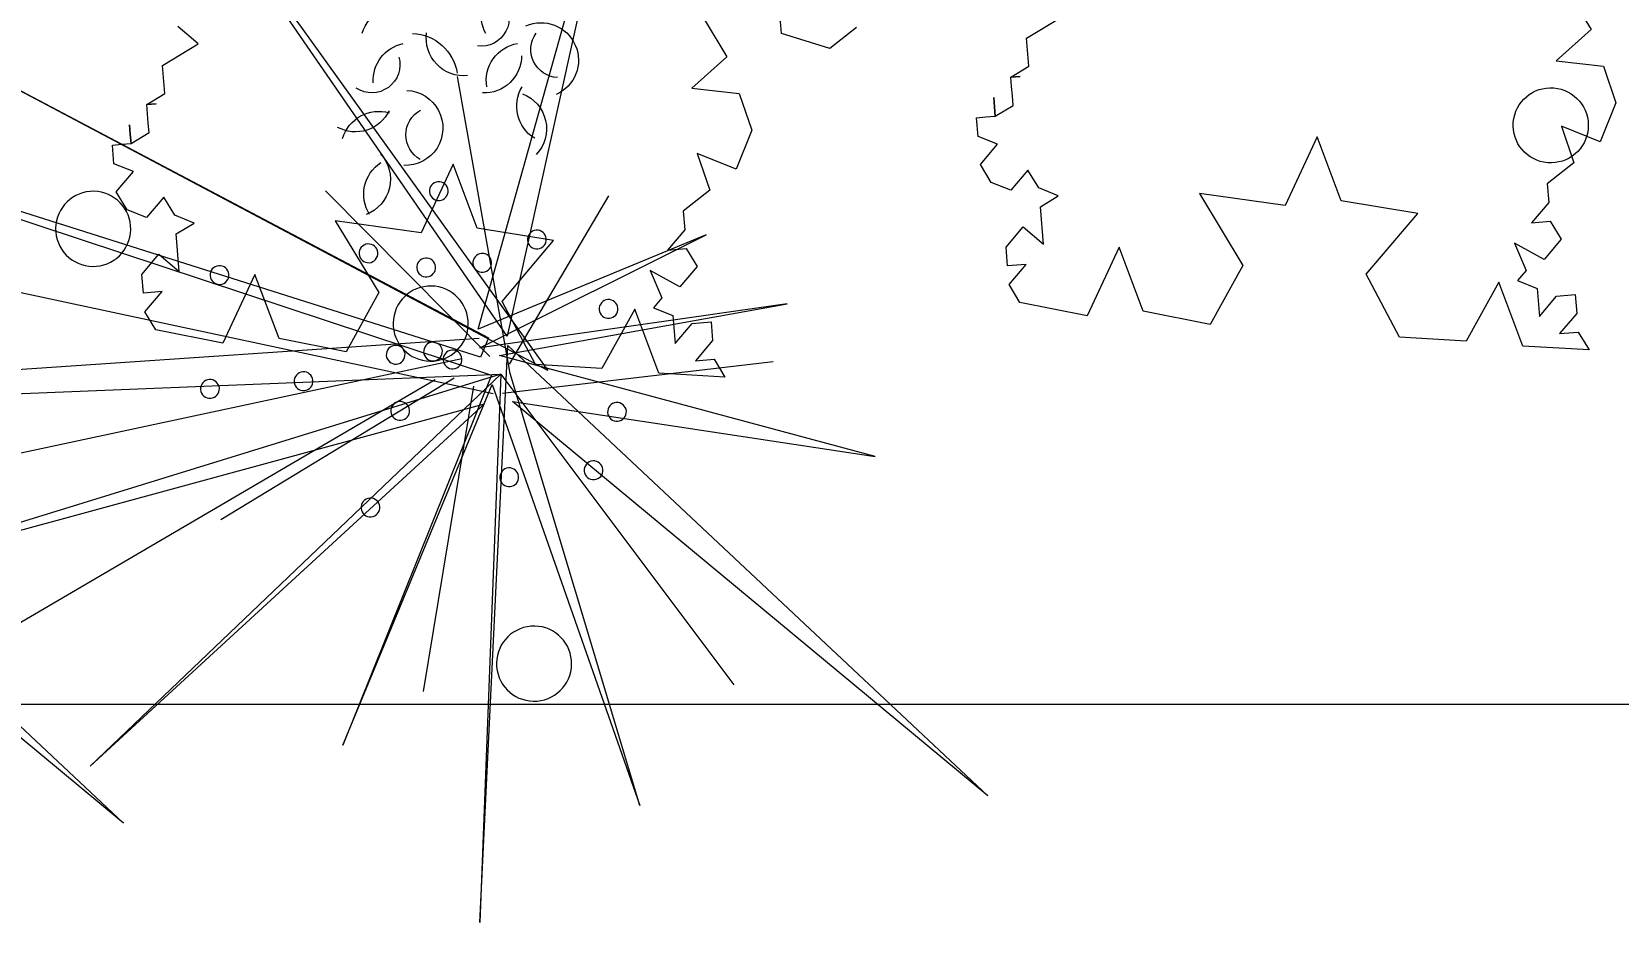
# Model space of a CAD drawing. Header units: metres. Extents: x 0 to 4415, y 1197 to 2590.
# Drawn here: x 1905.5783 to 1905.9166, y 1312.9864 to 1313.1774 of the extents above; entities that cross this region are included whole.
import ezdxf

# ---------------------------------------------------------------- set-up
doc = ezdxf.new("R2010")
doc.units = ezdxf.units.M
doc.linetypes.add('CONTINU', pattern=[0])
doc.layers.get('DEFPOINTS').update_dxf_attribs({"lineweight": 5})
for name, color, linetype, lineweight in [('00-cote', 7, 'CONTINU', 20), ('00-MUR', 7, 'Continuous', 30), ('vue', 7, 'Continuous', 5)]:
    doc.layers.add(name, color=color, linetype=linetype, lineweight=lineweight)
doc.layers.add('veg', color=7, linetype='Continuous', lineweight=9, true_color=0x61c200)
doc.styles.add('WALIDcotat', font='times.ttf')
doc.dimstyles.new('walid 100', dxfattribs={"dimscale": 0, "dimtxt": 0.25, "dimasz": 0.1, "dimexe": 1.25, "dimexo": 0.625, "dimgap": 0.02, "dimtad": 1, "dimdec": 0, "dimlfac": 100, "dimrnd": 5, "dimtxsty": 'WALIDcotat', "dimblk": 'COTE', "dimcen": 2.5, "dimse1": 1, "dimse2": 1, "dimclrd": 256, "dimclrt": 256, "dimadec": 0, "dimazin": 0, "dimtfac": 1, "dimtdec": 0, "dimtix": 1, "dimtmove": 2, "dimatfit": 3, "dimldrblk": 'COTE', "dimfxl": 1.25, "dimarcsym": 0})

# ---------------------------------------------------------------- blocks, each defined once
blk = doc.blocks.new('Plantes')
for p, q in [((-0.5796, 1.7132), (-0.238, 1.2957)), ((-0.189, 1.2913), (-0.5796, 1.7132)), ((-0.2838, 1.6127), (-0.1979, 1.2839)), ((-0.238, 1.2957), (-0.2838, 1.6127)), ((-0.1979, 1.2839), (-0.1508, 1.535)), ((-0.1508, 1.535), (-0.1912, 1.2668)), ((-0.2306, 1.2868), (-0.2012, 1.523)), ((-0.2142, 1.2853), (-0.4842, 1.4906)), ((-0.1912, 1.2668), (-0.0912, 1.4638)), ((-0.0912, 1.4638), (-0.1748, 1.2653)), ((-0.5902, 1.4095), (-0.2135, 1.2935)), ((-0.2231, 1.2779), (-0.5902, 1.4095)), ((0.281, 1.3894), (-0.1808, 1.2906)), ((-0.1748, 1.2653), (0.281, 1.3894)), ((-0.2053, 1.2928), (-0.0577, 1.3784)), ((-0.2106, 1.3262), (0.1269, 0.6784)), ((0.2921, 0.9601), (-0.2106, 1.3262)), ((-0.6932, 1.2704), (-0.189, 1.2913)), ((-0.2135, 1.2935), (0.0458, 1.2456)), ((-0.1808, 1.2906), (0.2921, 0.9601)), ((-0.2142, 1.2853), (-0.6932, 1.2704)), ((-0.559, 0.929), (-0.2142, 1.2853)), ((-0.5393, 1.1496), (-0.2231, 1.2779)), ((-0.215, 1.2771), (-0.5393, 1.1496)), ((-0.2142, 1.2853), (-0.5127, 0.3401)), ((-0.2702, 0.1044), (-0.2142, 1.2853)), ((-0.2313, 1.2786), (-0.122, 0.75)), ((0.0754, 0.3782), (-0.215, 1.2771)), ((-0.1986, 1.2757), (-0.055, 1.1311)), ((-0.2402, 1.2712), (-0.559, 0.929)), ((-0.4942, 0.3632), (-0.2402, 1.2712)), ((-0.2246, 1.2615), (-0.4919, 1.2195)), ((-0.183, 1.2661), (-0.2717, 0.088)), ((-0.1993, 1.2675), (0.0754, 0.3782)), ((0.1269, 0.6784), (-0.1823, 1.2742)), ((-0.2008, 1.2512), (-0.3527, 0.5647)), ((-0.2179, 1.2445), (-0.3431, 1.0415)), ((-0.2193, 1.2281), (-0.4519, 0.8371)), ((0.0915, -1.748), (0.073, -1.7711)), ((0.073, -1.7711), (0.0857, -1.8134)), ((0.0857, -1.8134), (0.1184, -1.8163)), ((0.0011, -1.8388), (-0.0331, -1.8522)), ((0.033, -1.8499), (0.0011, -1.8388)), ((-0.0331, -1.8522), (-0.0197, -1.8863)), ((0.0375, -1.8914), (0.033, -1.8499)), ((-0.215, -1.8607), (-0.212, -1.9186)), ((-0.1994, -1.8703), (-0.215, -1.8607)), ((-0.2009, -1.8866), (-0.1994, -1.8703)), ((0.065, -1.8609), (0.0375, -1.8914)), ((0.0962, -1.8802), (0.065, -1.8609)), ((-0.1831, -1.8718), (-0.2009, -1.8866)), ((-0.1667, -1.8732), (-0.1831, -1.8718)), ((-0.1682, -1.8896), (-0.1667, -1.8732)), ((-0.0516, -1.8752), (-0.0701, -1.8983)), ((-0.0197, -1.8863), (-0.0516, -1.8752)), ((-0.186, -1.9044), (-0.1682, -1.8896)), ((-0.1184, -1.8858), (-0.1362, -1.9006)), ((-0.1028, -1.8954), (-0.1184, -1.8858)), ((-0.1043, -1.9117), (-0.1028, -1.8954)), ((-0.0865, -1.8968), (-0.1043, -1.9117)), ((-0.0701, -1.8983), (-0.0865, -1.8968)), ((-0.1615, -1.9066), (-0.186, -1.9044)), ((-0.1548, -1.9237), (-0.1615, -1.9066)), ((-0.1362, -1.9006), (-0.1221, -1.9266)), ((-0.212, -1.9186), (-0.1562, -1.94)), ((-0.1459, -1.9163), (-0.1548, -1.9237)), ((-0.1221, -1.9266), (-0.1459, -1.9163)), ((-0.1562, -1.94), (-0.2082, -1.9683)), ((-0.2082, -1.9683), (-0.2051, -2.0263)), ((-0.1501, -2.0559), (-0.0967, -2.0112)), ((-0.0967, -2.0112), (-0.0862, -2.0781)), ((-0.2051, -2.0263), (-0.1501, -2.0559)), ((-0.0862, -2.0781), (-0.0305, -2.0995)), ((-0.0305, -2.0995), (-0.0906, -2.1271)), ((-0.0906, -2.1271), (-0.0808, -2.2021)), ((-0.1432, -2.1636), (-0.1952, -2.1919)), ((-0.0808, -2.2021), (-0.1432, -2.1636)), ((-0.1952, -2.1919), (-0.1839, -2.2505)), ((-0.1839, -2.2505), (-0.1282, -2.272)), ((-0.1282, -2.272), (-0.1883, -2.2995)), ((-0.1883, -2.2995), (-0.1771, -2.3582)), ((-0.0932, -2.341), (-0.0836, -2.3254)), ((-0.0836, -2.3254), (-0.0768, -2.3424)), ((0.0539, -2.3541), (0.0731, -2.3229)), ((0.0731, -2.3229), (0.088, -2.3407)), ((-0.1259, -2.3381), (-0.0932, -2.341)), ((-0.111, -2.3559), (-0.1259, -2.3381)), ((-0.1615, -2.3678), (-0.1437, -2.3529)), ((-0.1437, -2.3529), (-0.1451, -2.3693)), ((-0.1288, -2.3707), (-0.111, -2.3559)), ((-0.0612, -2.3521), (-0.079, -2.3669)), ((-0.0768, -2.3424), (-0.0612, -2.3521)), ((0.0197, -2.3675), (0.0294, -2.3519)), ((0.0294, -2.3519), (0.0539, -2.3541)), ((-0.1771, -2.3582), (-0.1615, -2.3678)), ((-0.1451, -2.3693), (-0.1288, -2.3707)), ((-0.079, -2.3669), (-0.0723, -2.384)), ((-0.0144, -2.381), (-0.0048, -2.3653)), ((-0.0048, -2.3653), (0.0034, -2.3661)), ((-0.0048, -2.3653), (-0.0048, -2.3653)), ((0.0034, -2.3661), (0.0116, -2.3668)), ((0.0034, -2.3661), (0.0034, -2.3661)), ((0.0034, -2.3661), (0.0034, -2.3661)), ((0.0116, -2.3668), (0.0197, -2.3675)), ((0.0205, -2.3594), (0.0197, -2.3675)), ((0.0197, -2.3675), (0.0205, -2.3594)), ((-0.0567, -2.3936), (-0.0389, -2.3788)), ((-0.0389, -2.3788), (-0.0322, -2.3958)), ((-0.0151, -2.3891), (-0.0144, -2.381)), ((-0.0062, -2.3817), (-0.0144, -2.381)), ((-0.0144, -2.381), (-0.0062, -2.3817)), ((0.0019, -2.3824), (-0.0062, -2.3817)), ((-0.0062, -2.3817), (0.0019, -2.3824)), ((-0.0723, -2.384), (-0.0567, -2.3936)), ((-0.0322, -2.3958), (-0.0159, -2.3973)), ((-0.0159, -2.3973), (-0.0151, -2.3891))]:
    blk.add_line(p, q)
at = {"color": 97}
for p, q in [((-0.215, 1.2771), (-0.215, 1.2771)), ((-0.1823, 1.2742), (-0.1993, 1.2675))]:
    blk.add_line(p, q, dxfattribs=at)
at = {"color": 72}
for centre, major_axis, start_param, end_param in [((-0.2463, 1.387), (0.0058, 0.0058), 2.267169, 8.550354), ((-0.1564, 1.379), (0.0058, 0.0058), 2.267169, 8.550354), ((-0.2975, 1.3669), (0.0058, 0.0058), 2.267169, 8.550354), ((0.0605, 1.3184), (0.0232, 0.0232), 5.077149, 8.218741), ((0.0701, 1.3341), (0.0174, 0.0174), 2.406795, 4.536097), ((-0.0962, 1.316), (0.0058, 0.0058), 2.267169, 8.550354), ((0.0004, 1.2909), (0.0232, 0.0232), 5.862547, 7.817316), ((0.0204, 1.3303), (0.0232, 0.0232), 2.895487, 4.466283), ((-0.3041, 1.2933), (0.0058, 0.0058), 2.267169, 8.550354), ((0.0643, 1.2687), (0.0232, 0.0232), 0.783639, 2.389342), ((0.0427, 1.3036), (0.0232, 0.0232), 3.750698, 5.321495), ((0.097, 1.2658), (0.0174, 0.0174), 0.0506, 2.476608), ((-0.1169, 1.2684), (0.0058, 0.0058), 2.267169, 8.550354), ((0.0999, 1.2985), (0.0232, 0.0232), 3.401633, 4.832803), ((-0.2015, 1.243), (0.0058, 0.0058), 2.267169, 8.550354), ((0.0792, 1.2509), (0.0232, 0.0232), 2.249715, 4.064858), ((-0.1948, 1.2259), (0.0058, 0.0058), 2.267169, 8.550354), ((-0.0545, 1.2299), (0.0058, 0.0058), 2.267169, 8.550354), ((0.0005, 1.2003), (0.0232, 0.0232), 5.530934, 8.672527), ((0.0421, 1.2048), (0.029, 0.029), 5.530934, 6.909744), ((-0.1213, 1.2194), (0.0058, 0.0058), 2.267169, 8.550354), ((-0.2468, 1.1976), (0.0058, 0.0058), 2.267169, 8.550354), ((-0.0054, 1.2255), (0.0174, 0.0174), 2.86058, 4.989882), ((-0.1977, 1.1933), (0.0058, 0.0058), 2.267169, 8.550354), ((0.0556, 1.1706), (0.0174, 0.0174), 0.504386, 2.930394), ((0.0421, 1.2048), (0.0232, 0.0232), 3.855418, 5.286588), ((0.0741, 1.1937), (0.0232, 0.0232), 4.204484, 5.77528), ((-0.3314, 1.1722), (0.0058, 0.0058), 2.267169, 8.550354), ((-0.0447, 1.1549), (0.0232, 0.0232), 0.033147, 1.987916), ((-0.0574, 1.1972), (0.0232, 0.0232), 3.349273, 4.920069), ((-0.018, 1.1772), (0.0232, 0.0232), 4.204484, 5.77528), ((0.0296, 1.1565), (0.0232, 0.0232), 1.237424, 2.843127), ((-0.1093, 1.1689), (0.0058, 0.0058), 2.267169, 8.550354), ((-0.2214, 1.113), (0.0058, 0.0058), 2.267169, 8.550354), ((-0.2287, 1.0313), (0.0058, 0.0058), 2.267169, 8.550354), ((-0.1292, 1.0389), (0.0058, 0.0058), 2.267169, 8.550354)]:
    blk.add_ellipse(centre, major_axis=major_axis, ratio=1, start_param=start_param, end_param=end_param, dxfattribs=at)
at = {"color": 10}
for centre in [(-0.4668, 1.3161), (-0.1703, 1.2237), (-0.0896, 0.9283)]:
    blk.add_ellipse(centre, major_axis=(0.0232, 0.0232), ratio=1, start_param=2.267169, end_param=8.550354, dxfattribs=at)
at = {"color": 50}
blk.add_ellipse((0.5284, -3.22), major_axis=(0.0232, 0.0232), ratio=1, start_param=2.267169, end_param=8.550354, dxfattribs=at)
blk = doc.blocks.new('A$C25AE6DBE')
at = {"layer": 'veg', "ltscale": 0.1, "xscale": -0.2441011966847084, "yscale": 0.2441011966847084, "zscale": 0.2441011966847084, "rotation": 179.5978025672188}
for p in [(0.1903, 1.4172), (0.1903, 0.4172)]:
    blk.add_blockref('Plantes', p, dxfattribs=at)
blk = doc.blocks.new('COTE')
at = {"ltscale": 0.05}
h = blk.add_hatch(color=256, dxfattribs=at)
edge = h.paths.add_edge_path()
edge.add_arc((0, 0), 0.25, 0, 360)
for p, q in [((0, -1), (0, 1)), ((1, 0), (-1, 0))]:
    blk.add_line(p, q)
blk.add_circle((0, 0), 0.25)
blk = doc.blocks.new('*D304')
at = {"layer": '00-cote', "lineweight": -2, "ltscale": 0.1, "transparency": 16777216}
blk.add_line((1904.75075, 1312.39839), (1905.95075, 1312.39839), dxfattribs=at)
at = {"layer": 'DEFPOINTS', "color": 0, "ltscale": 0.1, "transparency": 16777216}
for p in [(1904.65075, 1313.76661), (1906.05075, 1313.76661), (1906.05075, 1312.39839)]:
    blk.add_point(p, dxfattribs=at)
at = {"layer": '00-cote', "lineweight": -2, "ltscale": 0.1, "transparency": 16777216, "xscale": 0.1, "yscale": 0.1, "zscale": 0.1}
for p, rotation in [((1904.65075, 1312.39839), 179.9999997985113), ((1906.05075, 1312.39839), 359.9999997985113)]:
    blk.add_blockref('COTE', p, dxfattribs=dict(at, rotation=rotation))
at = {"layer": '00-cote', "ltscale": 0.1, "transparency": 16777216, "insert": (1905.35075, 1312.54555), "char_height": 0.25, "attachment_point": 5, "rotation": 360, "style": 'WALIDcotat'}
blk.add_mtext('140', dxfattribs=at)
blk = doc.blocks.new('*D320')
at = {"layer": '00-cote', "lineweight": -2, "ltscale": 0.1, "transparency": 16777216}
blk.add_line((1904.03117, 1311.31981), (1908.01234, 1311.31981), dxfattribs=at)
at = {"layer": 'DEFPOINTS', "color": 0, "ltscale": 0.1, "transparency": 16777216}
for p in [(1908.11234, 1313.41661), (1903.93117, 1313.12496), (1908.11234, 1311.31981)]:
    blk.add_point(p, dxfattribs=at)
at = {"layer": '00-cote', "lineweight": -2, "ltscale": 0.1, "transparency": 16777216, "xscale": 0.1, "yscale": 0.1, "zscale": 0.1, "rotation": 180}
blk.add_blockref('COTE', (1903.93117, 1311.31981), dxfattribs=at)
at = {"layer": '00-cote', "lineweight": -2, "ltscale": 0.1, "transparency": 16777216, "xscale": 0.1, "yscale": 0.1, "zscale": 0.1}
blk.add_blockref('COTE', (1908.11234, 1311.31981), dxfattribs=at)
at = {"layer": '00-cote', "ltscale": 0.1, "transparency": 16777216, "insert": (1906.02176, 1311.46697), "char_height": 0.25, "attachment_point": 5, "style": 'WALIDcotat'}
blk.add_mtext('420', dxfattribs=at)

msp = doc.modelspace()

# ---------------------------------------------------------------- linework, layer by layer
at = {"layer": 'vue'}
msp.add_lwpolyline([(1904.46234, 1313.03399), (1908.01234, 1313.03399), (1908.01234, 1313.41661), (1904.46234, 1313.41661)], close=True, dxfattribs=at)

# ---------------------------------------------------------------- block references
at = {"layer": '00-MUR', "rotation": 90}
for p in [(1906.78213, 1312.96856), (1906.59785, 1312.96275)]:
    msp.add_blockref('A$C25AE6DBE', p, dxfattribs=at)
at = {"layer": '00-MUR', "xscale": -1, "rotation": 90}
msp.add_blockref('A$C25AE6DBE', (1908.10447, 1313.48228), dxfattribs=at)

# ---------------------------------------------------------------- dimensions: what is measured, and where the dimension line sits
at = {"layer": '00-cote', "ltscale": 0.1}
for base, p1, p2, picture, middle in [((1906.05075, 1312.39839), (1904.65075, 1313.76661), (1906.05075, 1313.76661), '*D304', (1905.35075, 1312.54555)), ((1908.11234, 1311.31981), (1903.93117, 1313.12496), (1908.11234, 1313.41661), '*D320', (1906.02176, 1311.46697))]:
    dim = msp.add_linear_dim(base=base, p1=p1, p2=p2, angle=180, dimstyle='walid 100', override={"dimscale": 1, "dimfxl": 0}, dxfattribs=at)
    dim.commit()
    dim.dimension.update_dxf_attribs({"geometry": picture, "text_midpoint": middle})

doc.saveas('drawing.dxf')
